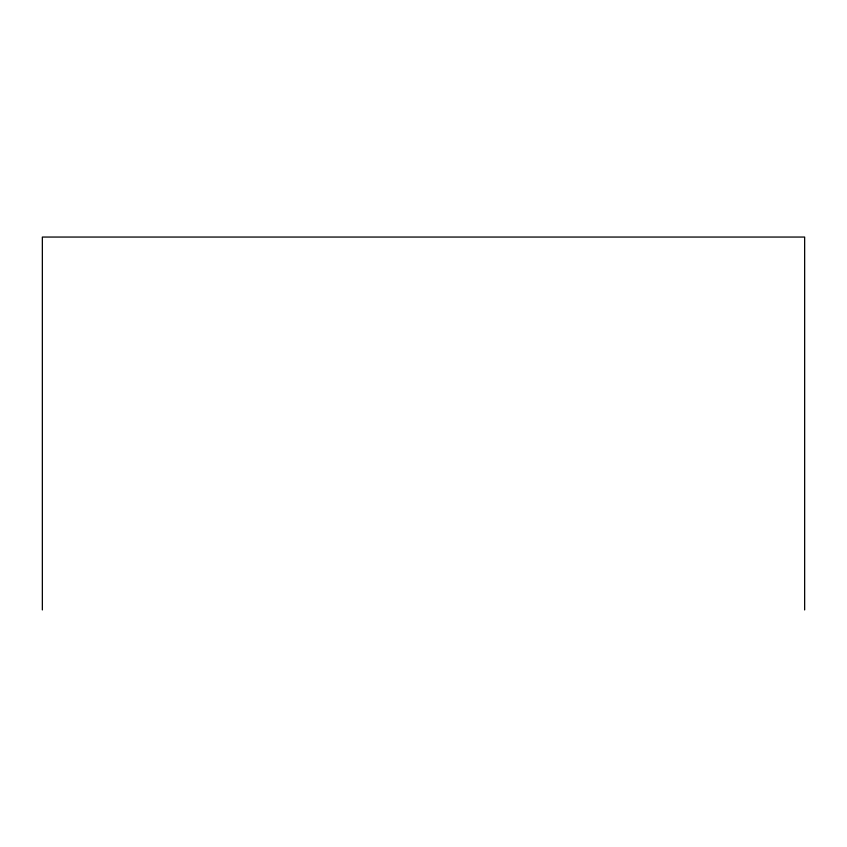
<?xml version="1.0" encoding="UTF-8"?>
<svg xmlns="http://www.w3.org/2000/svg" width="847" height="847" viewBox="0 0 847 847"><rect width="100%" height="100%" fill="white"/><g stroke="black" fill="none" stroke-linecap="round" stroke-linejoin="round"><path stroke-width="1.27" d="M804.65 609.946L804.65 237.054L42.35 237.054L42.35 609.946"/></g></svg>
